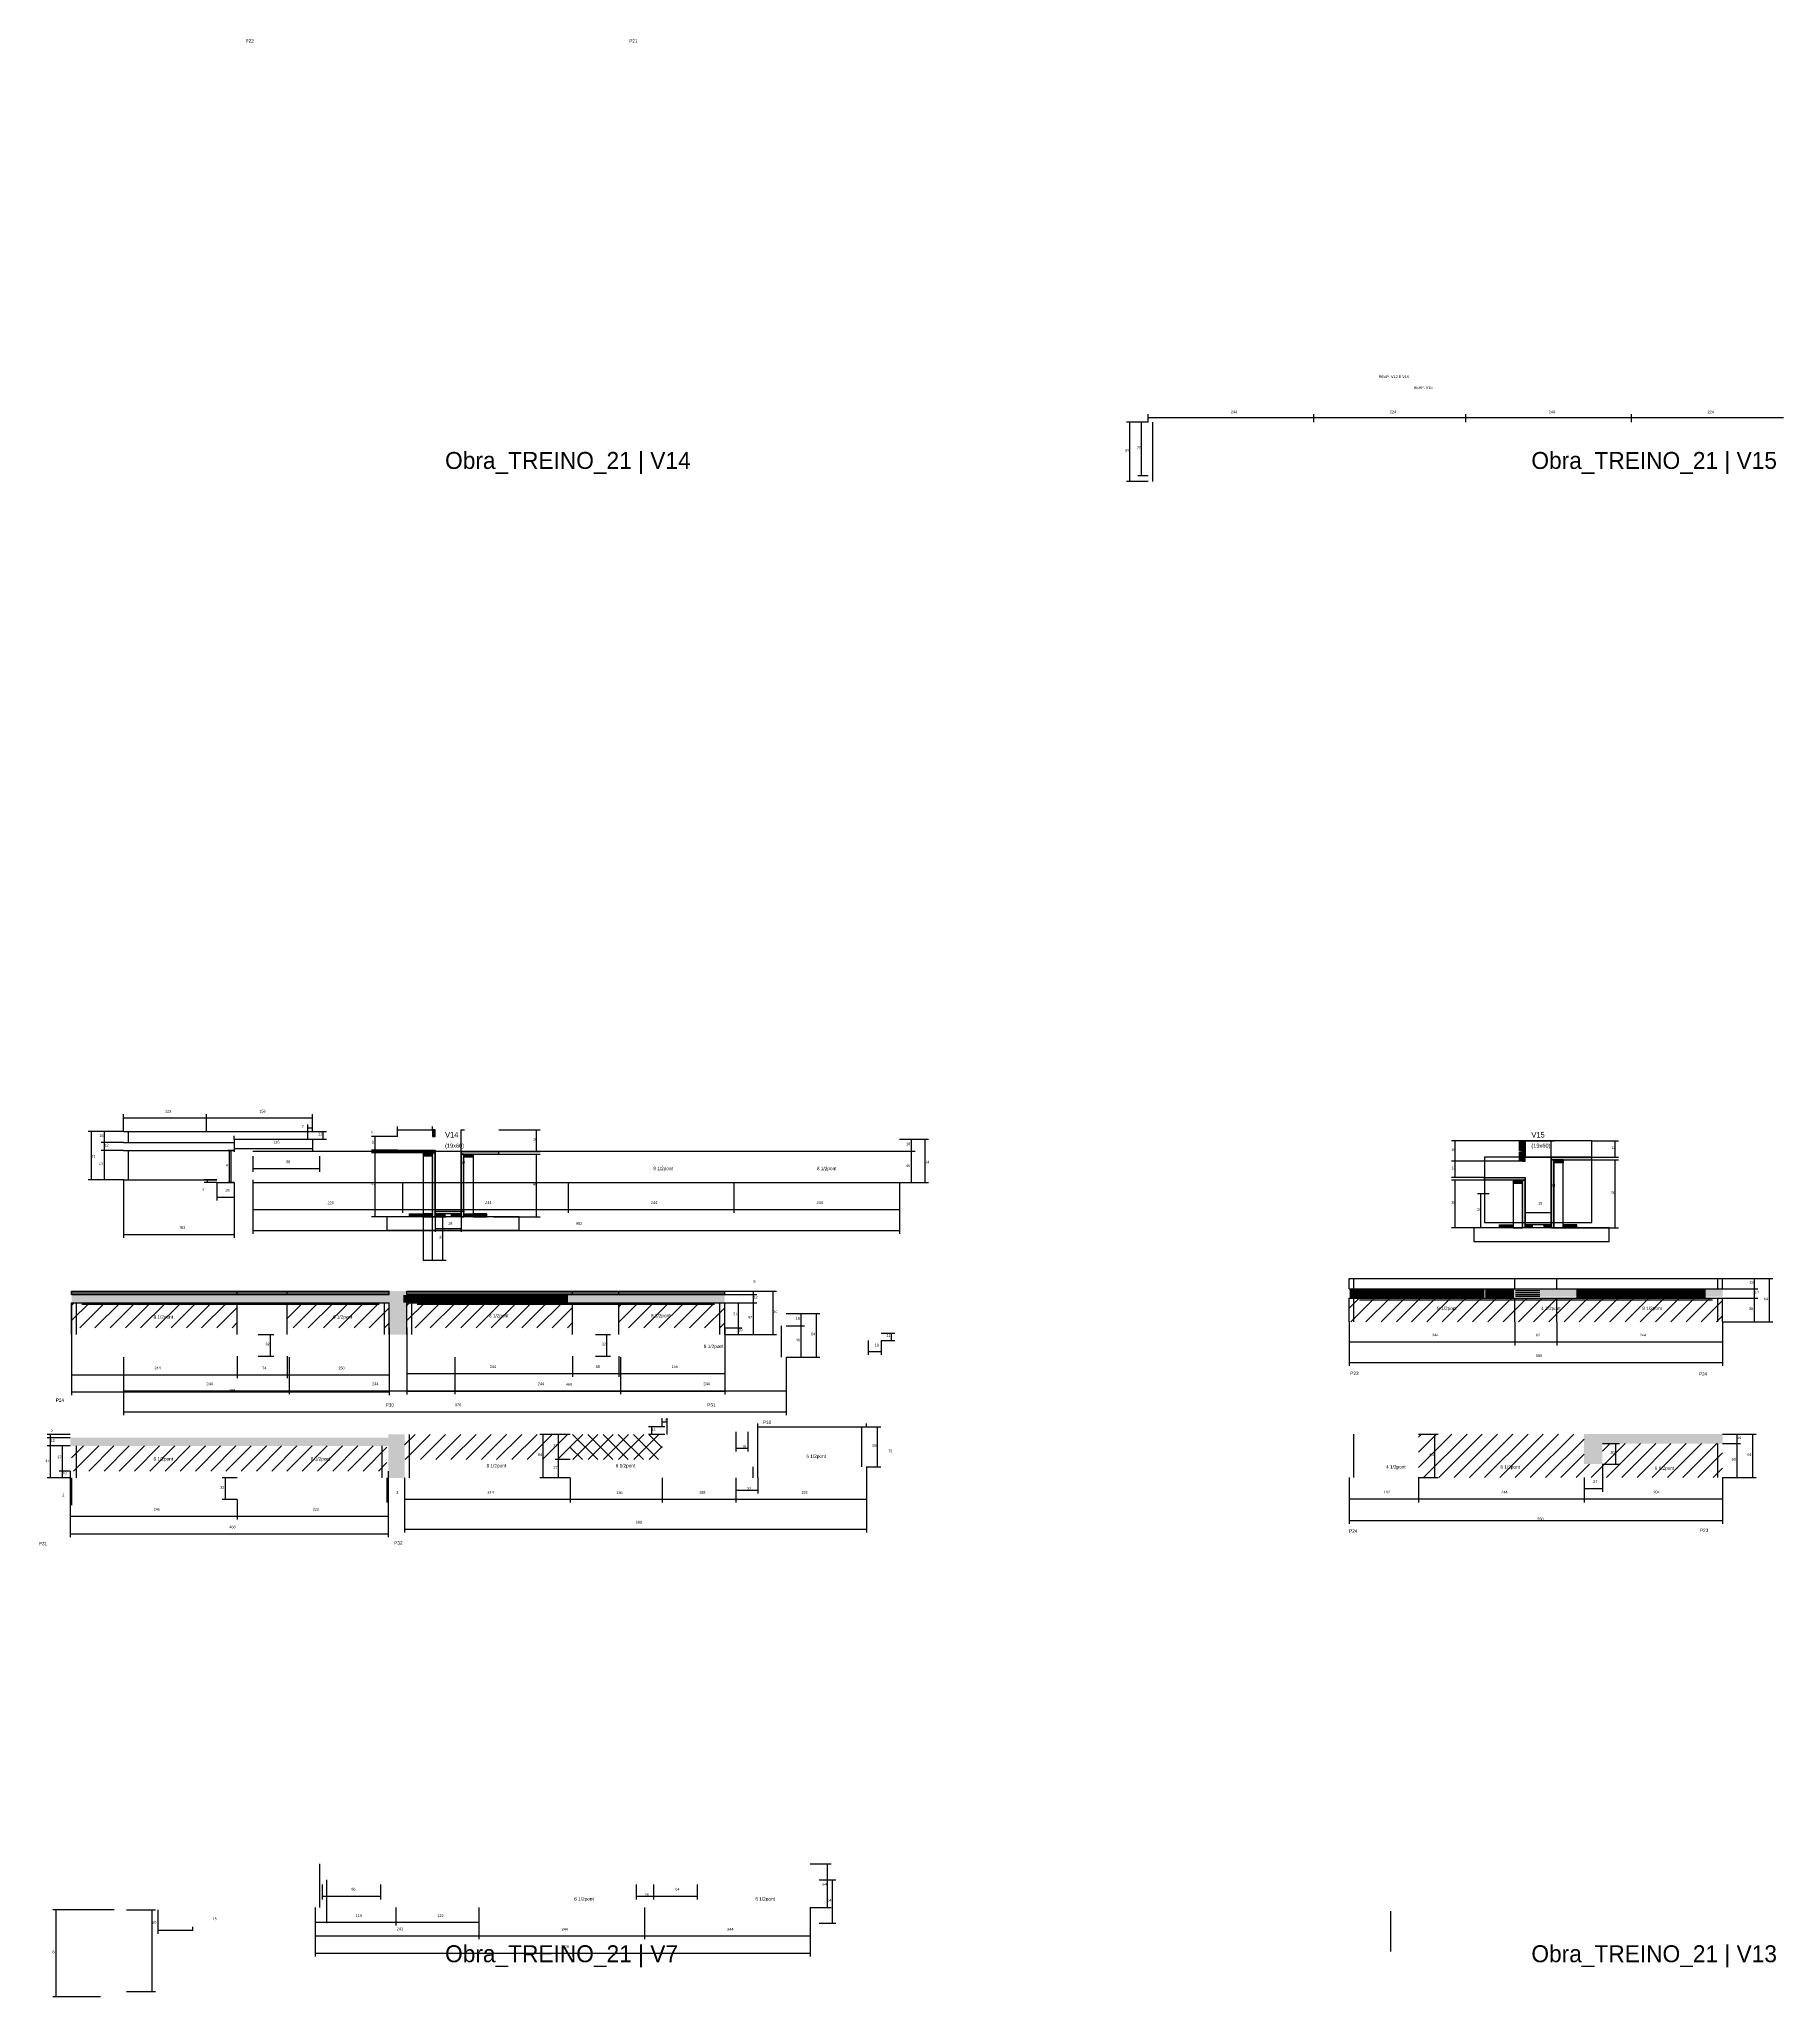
# Model space of a CAD drawing. Header units: metres. Extents: x -2848 to 22762, y -49062 to 1016.
# Drawn here: x 4202 to 6766, y -29861 to -26977 of the extents above; entities that cross this region are included whole.
import ezdxf

# ---------------------------------------------------------------- set-up
doc = ezdxf.new("R2010")
doc.units = ezdxf.units.M
for name, color, linetype in [('CONCRETO', 251, 'Continuous'), ('COTA', 4, 'Continuous'), ('Cota Seção (2x)', 4, 'Continuous'), ('Hachura', 253, 'Continuous'), ('LABEL_ID', 3, 'Continuous'), ('Madeira', 126, 'Continuous'), ('NOMENCLATURA', 7, 'Continuous'), ('Painéis', 200, 'Continuous'), ('PONTALETE', 2, 'Continuous'), ('SARR_2.2x7', 40, 'Continuous'), ('SARR_EDITAR', 141, 'Continuous'), ('Texto Seção', 7, 'Continuous')]:
    doc.layers.add(name, color=color, linetype=linetype)

msp = doc.modelspace()

# ---------------------------------------------------------------- hatches: boundary and pattern name
at = {"layer": 'COTA'}
h = msp.add_hatch(dxfattribs=at)
h.set_pattern_fill('AR-CONC', scale=0.03)
h.paths.add_polyline_path([(4717.9, -28885.3), (4743.9, -28885.3), (4743.9, -28838.3), (5211.9, -28838.3), (5211.9, -28826.3), (4743.9, -28826.3), (4743.9, -28821.3), (4717.9, -28821.3), (4717.9, -28826.3), (4249.9, -28826.3), (4249.9, -28838.3), (4717.9, -28838.3)])
h = msp.add_hatch(dxfattribs=at)
h.set_pattern_fill('AR-CONC', scale=0.03)
h.paths.add_polyline_path([(6131.7, -28817.7), (6131.7, -28829.7), (6681.7, -28829.7), (6681.7, -28817.7)])
h = msp.add_hatch(dxfattribs=at)
h.set_pattern_fill('AR-CONC', scale=0.03)
h.paths.add_polyline_path([(4716.4, -29096.4), (4740.4, -29096.4), (4740.4, -29032.4), (4716.4, -29032.4), (4716.4, -29037.4), (4247.9, -29037.4), (4247.9, -29049.4), (4716.4, -29049.4)])
h = msp.add_hatch(dxfattribs=at)
h.set_pattern_fill('AR-CONC', scale=0.03)
h.paths.add_polyline_path([(6504.7, -29046), (6681.7, -29046), (6681.7, -29032), (6477.7, -29032), (6477.7, -29076), (6504.7, -29076)])
at = {"layer": 'Hachura'}
h = msp.add_hatch(color=8, dxfattribs=at)
h.dxf.hatch_style = 1
h.paths.add_polyline_path([(4785.6, -28583.7), (4781.6, -28583.7), (4781.6, -28583.7), (4781.6, -28593.7), (4781.6, -28593.7), (4785.6, -28593.7), (4785.6, -28593.7), (4785.6, -28583.7)])
h = msp.add_hatch(dxfattribs=at)
h.set_pattern_fill('ANSI31', scale=0.5)
h.paths.add_polyline_path([(6387, -28614), (6382.6, -28614), (6382.6, -28614), (6382.6, -28600), (6382.6, -28600), (6387, -28600), (6387, -28600), (6387, -28614)])
h = msp.add_hatch(color=8, dxfattribs=at)
h.dxf.hatch_style = 1
h.paths.add_polyline_path([(6391, -28600), (6387, -28600), (6387, -28600), (6387, -28630), (6387, -28630), (6391, -28630), (6391, -28630), (6391, -28600)])
h = msp.add_hatch(color=8, dxfattribs=at)
h.dxf.hatch_style = 1
h.paths.add_polyline_path([(4730, -28617.7), (4730, -28613.7), (4730, -28613.7), (4785.6, -28613.7), (4785.6, -28613.7), (4785.6, -28617.7), (4785.6, -28617.7), (4730, -28617.7)])
h = msp.add_hatch(dxfattribs=at)
h.set_pattern_fill('ANSI31', scale=0.5)
h.paths.add_polyline_path([(4781.6, -28622.1), (4781.6, -28617.7), (4781.6, -28617.7), (4767.6, -28617.7), (4767.6, -28617.7), (4767.6, -28622.1), (4767.6, -28622.1), (4781.6, -28622.1)])
h = msp.add_hatch(color=8, dxfattribs=at)
h.dxf.hatch_style = 1
h.paths.add_polyline_path([(4781.6, -28617.7), (4785.6, -28617.7), (4785.6, -28617.7), (4785.6, -28711.7), (4785.6, -28711.7), (4781.6, -28711.7), (4781.6, -28711.7), (4781.6, -28617.7)])
h = msp.add_hatch(color=8, dxfattribs=at)
h.dxf.hatch_style = 1
h.paths.add_polyline_path([(4879.2, -28619.7), (4879.2, -28615.7), (4879.2, -28615.7), (4823.6, -28615.7), (4823.6, -28615.7), (4823.6, -28619.7), (4823.6, -28619.7), (4879.2, -28619.7)])
h = msp.add_hatch(color=8, dxfattribs=at)
h.dxf.hatch_style = 1
h.paths.add_polyline_path([(4827.6, -28619.7), (4823.6, -28619.7), (4823.6, -28619.7), (4823.6, -28711.7), (4823.6, -28711.7), (4827.6, -28711.7), (4827.6, -28711.7), (4827.6, -28619.7)])
h = msp.add_hatch(dxfattribs=at)
h.set_pattern_fill('ANSI31', scale=0.5)
h.paths.add_polyline_path([(4827.6, -28624.1), (4827.6, -28619.7), (4827.6, -28619.7), (4841.6, -28619.7), (4841.6, -28619.7), (4841.6, -28624.1), (4841.6, -28624.1), (4827.6, -28624.1)])
h = msp.add_hatch(dxfattribs=at)
h.set_pattern_fill('ANSI31', scale=0.5)
h.paths.add_polyline_path([(6387, -28630), (6382.6, -28630), (6382.6, -28630), (6382.6, -28616), (6382.6, -28616), (6387, -28616), (6387, -28616), (6387, -28630)])
h = msp.add_hatch(color=8, dxfattribs=at)
h.dxf.hatch_style = 1
h.paths.add_polyline_path([(6489, -28628), (6489, -28624), (6489, -28624), (6429, -28624), (6429, -28624), (6429, -28628), (6429, -28628), (6489, -28628)])
h = msp.add_hatch(color=8, dxfattribs=at)
h.dxf.hatch_style = 1
h.paths.add_polyline_path([(6433, -28628), (6429, -28628), (6429, -28628), (6429, -28728), (6429, -28728), (6433, -28728), (6433, -28728), (6433, -28628)])
h = msp.add_hatch(dxfattribs=at)
h.set_pattern_fill('ANSI31', scale=0.5)
h.paths.add_polyline_path([(6447, -28628), (6447, -28632.4), (6447, -28632.4), (6433, -28632.4), (6433, -28632.4), (6433, -28628), (6433, -28628), (6447, -28628)])
h = msp.add_hatch(color=8, dxfattribs=at)
h.dxf.hatch_style = 1
h.paths.add_polyline_path([(6331, -28658), (6331, -28654), (6331, -28654), (6391, -28654), (6391, -28654), (6391, -28658), (6391, -28658), (6331, -28658)])
h = msp.add_hatch(dxfattribs=at)
h.set_pattern_fill('ANSI31', scale=0.5)
h.paths.add_polyline_path([(6373, -28658), (6373, -28662.4), (6373, -28662.4), (6387, -28662.4), (6387, -28662.4), (6387, -28658), (6387, -28658), (6373, -28658)])
h = msp.add_hatch(color=8, dxfattribs=at)
h.dxf.hatch_style = 1
h.paths.add_polyline_path([(6387, -28658), (6391, -28658), (6391, -28658), (6391, -28728), (6391, -28728), (6387, -28728), (6387, -28728), (6387, -28658)])
h = msp.add_hatch(dxfattribs=at)
h.set_pattern_fill('ANSI31', scale=0.5)
h.paths.add_polyline_path([(4747.6, -28711.7), (4747.6, -28707.3), (4747.6, -28707.3), (4767.6, -28707.3), (4767.6, -28707.3), (4767.6, -28711.7), (4767.6, -28711.7), (4747.6, -28711.7)])
h = msp.add_hatch(dxfattribs=at)
h.set_pattern_fill('ANSI31', scale=0.5)
h.paths.add_polyline_path([(4781.6, -28711.7), (4781.6, -28707.3), (4781.6, -28707.3), (4767.6, -28707.3), (4767.6, -28707.3), (4767.6, -28711.7), (4767.6, -28711.7), (4781.6, -28711.7)])
h = msp.add_hatch(color=8, dxfattribs=at)
h.dxf.hatch_style = 1
h.paths.add_polyline_path([(4785.6, -28707.3), (4785.6, -28703.7), (4785.6, -28703.7), (4823.6, -28703.7), (4823.6, -28703.7), (4823.6, -28707.3), (4823.6, -28707.3), (4785.6, -28707.3)])
h = msp.add_hatch(dxfattribs=at)
h.set_pattern_fill('ANSI31', scale=0.5)
h.paths.add_polyline_path([(4785.6, -28711.7), (4785.6, -28707.3), (4785.6, -28707.3), (4799.6, -28707.3), (4799.6, -28707.3), (4799.6, -28711.7), (4799.6, -28711.7), (4785.6, -28711.7)])
h = msp.add_hatch(dxfattribs=at)
h.set_pattern_fill('ANSI31', scale=0.5)
h.paths.add_polyline_path([(4809.6, -28711.7), (4809.6, -28707.3), (4809.6, -28707.3), (4823.6, -28707.3), (4823.6, -28707.3), (4823.6, -28711.7), (4823.6, -28711.7), (4809.6, -28711.7)])
h = msp.add_hatch(dxfattribs=at)
h.set_pattern_fill('ANSI31', scale=0.5)
h.paths.add_polyline_path([(4827.6, -28711.7), (4827.6, -28707.3), (4827.6, -28707.3), (4841.6, -28707.3), (4841.6, -28707.3), (4841.6, -28711.7), (4841.6, -28711.7), (4827.6, -28711.7)])
h = msp.add_hatch(dxfattribs=at)
h.set_pattern_fill('ANSI31', scale=0.5)
h.paths.add_polyline_path([(4861.6, -28711.7), (4861.6, -28707.3), (4861.6, -28707.3), (4841.6, -28707.3), (4841.6, -28707.3), (4841.6, -28711.7), (4841.6, -28711.7), (4861.6, -28711.7)])
h = msp.add_hatch(dxfattribs=at)
h.set_pattern_fill('ANSI31', scale=0.5)
h.paths.add_polyline_path([(6353, -28728), (6353, -28723.6), (6353, -28723.6), (6373, -28723.6), (6373, -28723.6), (6373, -28728), (6373, -28728), (6353, -28728)])
h = msp.add_hatch(color=8, dxfattribs=at)
h.dxf.hatch_style = 1
h.paths.add_polyline_path([(6391, -28723.6), (6391, -28720), (6391, -28720), (6429, -28720), (6429, -28720), (6429, -28723.6), (6429, -28723.6), (6391, -28723.6)])
h = msp.add_hatch(dxfattribs=at)
h.set_pattern_fill('ANSI31', scale=0.5)
h.paths.add_polyline_path([(6391, -28728), (6391, -28723.6), (6391, -28723.6), (6401, -28723.6), (6401, -28723.6), (6401, -28728), (6401, -28728), (6391, -28728)])
h = msp.add_hatch(dxfattribs=at)
h.set_pattern_fill('ANSI31', scale=0.5)
h.paths.add_polyline_path([(6419, -28728), (6419, -28723.6), (6419, -28723.6), (6429, -28723.6), (6429, -28723.6), (6429, -28728), (6429, -28728), (6419, -28728)])
h = msp.add_hatch(dxfattribs=at)
h.set_pattern_fill('ANSI31', scale=0.5)
h.paths.add_polyline_path([(6467, -28728), (6467, -28723.6), (6467, -28723.6), (6447, -28723.6), (6447, -28723.6), (6447, -28728), (6447, -28728), (6467, -28728)])
h = msp.add_hatch(dxfattribs=at)
h.set_pattern_fill('ANSI31', scale=5)
h.paths.add_polyline_path([(4493.9, -28875.3), (4493.9, -28838.3), (4249.9, -28838.3), (4249.9, -28875.3)])
h = msp.add_hatch(dxfattribs=at)
h.set_pattern_fill('ANSI31', scale=5)
h.paths.add_polyline_path([(4717.9, -28838.3), (4567.4, -28838.3), (4567.4, -28875.3), (4717.9, -28875.3)])
h = msp.add_hatch(dxfattribs=at)
h.set_pattern_fill('ANSI31', scale=5)
h.paths.add_polyline_path([(4743.9, -28838.3), (4743.9, -28875.3), (4987.9, -28875.3), (4987.9, -28838.3)])
h = msp.add_hatch(dxfattribs=at)
h.set_pattern_fill('ANSI31', scale=5)
h.paths.add_polyline_path([(5055.9, -28838.3), (5055.9, -28875.3), (5211.9, -28875.3), (5211.9, -28838.3)])
h = msp.add_hatch(dxfattribs=at)
h.set_pattern_fill('ANSI31', scale=5)
h.paths.add_polyline_path([(6131.7, -28831.7), (6131.7, -28866.7), (6375.7, -28866.7), (6375.7, -28831.7)])
h = msp.add_hatch(dxfattribs=at)
h.set_pattern_fill('ANSI31', scale=5)
h.paths.add_polyline_path([(6437.7, -28866.7), (6437.7, -28831.7), (6375.7, -28831.7), (6375.7, -28866.7)])
h = msp.add_hatch(dxfattribs=at)
h.set_pattern_fill('ANSI31', scale=5)
h.paths.add_polyline_path([(6681.7, -28866.7), (6681.7, -28831.7), (6437.7, -28831.7), (6437.7, -28866.7)])
h = msp.add_hatch(dxfattribs=at)
h.set_pattern_fill('ANSI31', scale=5)
h.paths.add_polyline_path([(4984.4, -29069.4), (4984.4, -29032.4), (4740.4, -29032.4), (4740.4, -29069.4)])
h = msp.add_hatch(dxfattribs=at)
h.set_pattern_fill('ANSI37', scale=5)
h.paths.add_polyline_path([(5119.9, -29069.4), (5119.9, -29032.4), (4984.4, -29032.4), (4984.4, -29069.4)])
h = msp.add_hatch(dxfattribs=at)
h.set_pattern_fill('ANSI31', scale=5)
h.paths.add_polyline_path([(6477.7, -29096), (6477.7, -29032), (6233.7, -29032), (6233.7, -29096)])
h = msp.add_hatch(dxfattribs=at)
h.set_pattern_fill('ANSI31', scale=5)
h.paths.add_polyline_path([(4493.9, -29049.4), (4249.9, -29049.4), (4249.9, -29086.4), (4493.9, -29086.4)])
h = msp.add_hatch(dxfattribs=at)
h.set_pattern_fill('ANSI31', scale=5)
h.paths.add_polyline_path([(4493.9, -29049.4), (4493.9, -29086.4), (4714.4, -29086.4), (4714.4, -29049.4)])
h = msp.add_hatch(dxfattribs=at)
h.set_pattern_fill('ANSI31', scale=5)
h.paths.add_polyline_path([(6504.7, -29046), (6504.7, -29076), (6477.7, -29076), (6477.7, -29096), (6681.7, -29096), (6681.7, -29046)])

# ---------------------------------------------------------------- linework, layer by layer
at = {"layer": 'CONCRETO'}
for points in [[(6489, -28624), (6489, -28600), (6391, -28600)], [(6391, -28630), (6331, -28630), (6331, -28654), (6391, -28654), (6391, -28720), (6429, -28720), (6429, -28634), (6429, -28624), (6489, -28624)]]:
    msp.add_lwpolyline(points, dxfattribs=at)
for points in [[(6391, -28624), (6489, -28624), (6489, -28600), (6391, -28600)], [(6331, -28720), (6489, -28720), (6489, -28624), (6331, -28624)]]:
    msp.add_lwpolyline(points, close=True, dxfattribs=at)
at = {"layer": 'COTA'}
for p, q in [((5835.6, -27541.3), (5803.5, -27541.3)), ((5808.5, -27628.3), (5808.5, -27541.3)), ((5835.6, -27541.3), (5820.6, -27541.3)), ((5825.6, -27620.3), (5825.6, -27541.3)), ((5835.6, -27541.3), (5835.6, -27529.4)), ((5835.6, -27534.4), (6079.6, -27534.4)), ((6079.6, -27541.3), (6079.6, -27529.4)), ((6079.6, -27541.3), (6079.6, -27529.4)), ((6079.6, -27534.4), (6303.6, -27534.4)), ((6303.6, -27541.3), (6303.6, -27529.4)), ((6303.6, -27541.3), (6303.6, -27529.4)), ((6303.6, -27534.4), (6547.6, -27534.4)), ((6547.6, -27541.3), (6547.6, -27529.4)), ((6547.6, -27541.3), (6547.6, -27529.4)), ((6547.6, -27534.4), (6771.6, -27534.4)), ((5835.6, -27628.3), (5803.5, -27628.3)), ((5835.6, -27620.3), (5820.6, -27620.3)), ((4326.6, -28586.3), (4326.6, -28560.8)), ((4326.6, -28565.8), (4448.6, -28565.8)), ((4448.6, -28586.3), (4448.6, -28560.8)), ((4448.6, -28586.3), (4448.6, -28560.8)), ((4448.6, -28565.8), (4604.6, -28565.8)), ((4597.7, -28586.3), (4597.7, -28575.9)), ((4597.7, -28580.9), (4604.7, -28580.9)), ((4604.6, -28586.3), (4604.6, -28560.8)), ((4604.7, -28586.3), (4604.7, -28575.9)), ((4730, -28593.7), (4730, -28578.7)), ((4781.6, -28583.7), (4781.6, -28578.7)), ((4326.6, -28586.3), (4274.2, -28586.3)), ((4279.2, -28657.3), (4279.2, -28586.3)), ((4326.6, -28586.3), (4293.3, -28586.3)), ((4326.6, -28602.3), (4293.3, -28602.3)), ((4326.6, -28602.3), (4293.3, -28602.3)), ((4298.3, -28602.3), (4298.3, -28586.3)), ((4298.3, -28614.3), (4298.3, -28602.3)), ((4489.6, -28597.3), (4489.6, -28616.3)), ((4604.6, -28586.3), (4625.4, -28586.3)), ((4604.6, -28597.3), (4625.4, -28597.3)), ((4604.6, -28597.3), (4604.6, -28616.3)), ((4620.4, -28597.3), (4620.4, -28586.3)), ((4730, -28593.7), (4691.8, -28593.7)), ((4696.8, -28613.7), (4696.8, -28593.7)), ((4730, -28583.7), (4781.6, -28583.7)), ((4879.2, -28583.7), (4939.9, -28583.7)), ((4934.9, -28615.7), (4934.9, -28583.7)), ((5469.2, -28597.3), (5492.2, -28597.3)), ((5469.2, -28597.3), (5511.9, -28597.3)), ((5487.2, -28615.3), (5487.2, -28597.3)), ((5506.9, -28661.3), (5506.9, -28597.3)), ((6387, -28600), (6282.6, -28600)), ((6287.6, -28630), (6287.6, -28600)), ((6489, -28600), (6528.4, -28600)), ((6523.4, -28624), (6523.4, -28600)), ((4326.6, -28614.3), (4293.3, -28614.3)), ((4326.6, -28614.3), (4293.3, -28614.3)), ((4298.3, -28657.3), (4298.3, -28614.3)), ((4489.6, -28614.3), (4480.1, -28614.3)), ((4485.1, -28661.3), (4485.1, -28614.3)), ((4489.6, -28611.3), (4604.6, -28611.3)), ((4516.7, -28622.3), (4516.7, -28645.4)), ((4615.2, -28622.3), (4615.2, -28645.4)), ((4730, -28613.7), (4691.8, -28613.7)), ((4730, -28617.7), (4691.8, -28617.7)), ((4696.8, -28711.7), (4696.8, -28617.7)), ((4879.2, -28615.7), (4939.9, -28615.7)), ((4879.2, -28619.7), (4939.9, -28619.7)), ((4934.9, -28711.7), (4934.9, -28619.7)), ((5469.2, -28615.3), (5492.2, -28615.3)), ((5469.2, -28615.3), (5492.2, -28615.3)), ((5487.2, -28661.3), (5487.2, -28615.3)), ((6331, -28630), (6282.6, -28630)), ((6387, -28630), (6282.6, -28630)), ((6287.6, -28654), (6287.6, -28630)), ((6447, -28628), (6528.4, -28628)), ((6489, -28624), (6528.4, -28624)), ((6523.4, -28728), (6523.4, -28628)), ((4326.6, -28657.3), (4274.2, -28657.3)), ((4326.6, -28657.3), (4293.3, -28657.3)), ((4326.6, -28657.3), (4326.6, -28742.7)), ((4463.6, -28657.3), (4445.1, -28657.3)), ((4463.6, -28661.3), (4445.1, -28661.3)), ((4450.1, -28661.3), (4450.1, -28657.3)), ((4463.6, -28661.3), (4463.6, -28687.8)), ((4489.6, -28661.3), (4480.1, -28661.3)), ((4489.6, -28661.3), (4489.6, -28742.7)), ((4489.6, -28661.3), (4489.6, -28687.8)), ((4516.7, -28640.4), (4615.2, -28640.4)), ((4516.7, -28657.3), (4516.7, -28736.8)), ((4516.7, -28657.3), (4516.7, -28705.8)), ((4737.2, -28661.3), (4737.2, -28705.8)), ((4737.2, -28661.3), (4737.2, -28705.8)), ((4981.2, -28661.3), (4981.2, -28705.8)), ((4981.2, -28661.3), (4981.2, -28705.8)), ((5225.2, -28661.3), (5225.2, -28705.8)), ((5225.2, -28661.3), (5225.2, -28705.8)), ((5469.2, -28661.3), (5492.2, -28661.3)), ((5469.2, -28661.3), (5511.9, -28661.3)), ((5469.2, -28661.3), (5469.2, -28705.8)), ((5469.2, -28661.3), (5469.2, -28736.8)), ((6331, -28654), (6282.6, -28654)), ((6331, -28658), (6282.6, -28658)), ((6287.6, -28728), (6287.6, -28658)), ((4463.6, -28682.8), (4489.6, -28682.8)), ((6338, -28678.1), (6320.5, -28678.1)), ((6325.5, -28728), (6325.5, -28678.1)), ((4516.7, -28700.8), (4737.2, -28700.8)), ((4747.6, -28711.7), (4691.8, -28711.7)), ((4737.2, -28700.8), (4981.2, -28700.8)), ((4781.6, -28711.7), (4801.5, -28711.7)), ((4785.6, -28711.7), (4785.6, -28733.9)), ((4796.5, -28775.7), (4796.5, -28711.7)), ((4823.6, -28711.7), (4823.6, -28733.9)), ((4871.2, -28711.7), (4939.9, -28711.7)), ((4981.2, -28700.8), (5225.2, -28700.8)), ((5225.2, -28700.8), (5469.2, -28700.8)), ((4326.6, -28737.7), (4489.6, -28737.7)), ((4516.7, -28731.8), (5469.2, -28731.8)), ((4785.6, -28728.9), (4823.6, -28728.9)), ((6353, -28728), (6282.6, -28728)), ((6344.9, -28728), (6320.5, -28728)), ((6467, -28728), (6528.4, -28728)), ((4781.6, -28775.7), (4801.5, -28775.7)), ((6681.7, -28802.7), (6755.6, -28802.7)), ((6681.7, -28802.7), (6733.7, -28802.7)), ((6728.7, -28817.7), (6728.7, -28802.7)), ((6750.6, -28866.7), (6750.6, -28802.7)), ((5211.9, -28821.3), (5259.2, -28821.3)), ((5211.9, -28821.3), (5288.2, -28821.3)), ((5211.9, -28826.3), (5259.2, -28826.3)), ((5211.9, -28826.3), (5259.2, -28826.3)), ((5211.9, -28838.3), (5259.2, -28838.3)), ((5211.9, -28838.3), (5259.2, -28838.3)), ((5211.9, -28838.3), (5237, -28838.3)), ((5232, -28875.3), (5232, -28838.3)), ((5254.2, -28826.3), (5254.2, -28821.3)), ((5254.2, -28838.3), (5254.2, -28826.3)), ((5254.2, -28885.3), (5254.2, -28838.3)), ((5283.2, -28885.3), (5283.2, -28821.3)), ((6681.7, -28817.7), (6733.7, -28817.7)), ((6681.7, -28817.7), (6733.7, -28817.7)), ((6681.7, -28831.7), (6733.7, -28831.7)), ((6681.7, -28831.7), (6733.7, -28831.7)), ((6728.7, -28831.7), (6728.7, -28817.7)), ((6728.7, -28866.7), (6728.7, -28831.7)), ((5302.6, -28854.4), (5329.6, -28854.4)), ((5302.6, -28854.4), (5352.1, -28854.4)), ((5324.6, -28872.4), (5324.6, -28854.4)), ((5347.1, -28918.4), (5347.1, -28854.4)), ((6131.7, -28866.7), (6131.7, -28901.2)), ((6131.7, -28866.7), (6131.7, -28931.5)), ((6375.7, -28866.7), (6375.7, -28901.2)), ((6375.7, -28866.7), (6375.7, -28901.2)), ((6437.7, -28866.7), (6437.7, -28901.2)), ((6437.7, -28866.7), (6437.7, -28901.2)), ((6681.7, -28866.7), (6681.7, -28901.2)), ((6681.7, -28866.7), (6755.6, -28866.7)), ((6681.7, -28866.7), (6733.7, -28866.7)), ((6681.7, -28866.7), (6681.7, -28931.5)), ((4249.9, -28875.3), (4249.9, -28949.7)), ((4249.9, -28875.3), (4249.9, -28974.5)), ((4524.5, -28885.3), (4548, -28885.3)), ((4543, -28917.3), (4543, -28885.3)), ((4717.9, -28875.3), (4717.9, -28974.5)), ((4717.9, -28885.3), (4717.9, -28949.7)), ((4743.9, -28875.3), (4743.9, -28973.6)), ((4743.9, -28885.3), (4743.9, -28947.5)), ((5021.4, -28885.3), (5043.5, -28885.3)), ((5038.5, -28917.3), (5038.5, -28885.3)), ((5211.9, -28875.3), (5211.9, -28973.6)), ((5211.9, -28875.3), (5237, -28875.3)), ((5211.9, -28875.3), (5237, -28875.3)), ((5211.9, -28885.3), (5211.9, -28947.5)), ((5211.9, -28885.3), (5259.2, -28885.3)), ((5211.9, -28885.3), (5288.2, -28885.3)), ((5211.9, -28885.3), (5237, -28885.3)), ((5232, -28885.3), (5232, -28875.3)), ((5302.6, -28872.4), (5329.6, -28872.4)), ((5302.6, -28872.4), (5329.6, -28872.4)), ((5324.6, -28918.4), (5324.6, -28872.4)), ((5423.2, -28894.2), (5423.2, -28915.3)), ((5442.2, -28883.2), (5462.6, -28883.2)), ((5442.2, -28894.2), (5442.2, -28915.3)), ((5442.2, -28894.2), (5462.6, -28894.2)), ((5457.6, -28894.2), (5457.6, -28883.2)), ((6131.7, -28896.2), (6375.7, -28896.2)), ((6375.7, -28896.2), (6437.7, -28896.2)), ((6437.7, -28896.2), (6681.7, -28896.2)), ((4326.6, -28918.4), (4326.6, -29004)), ((4493.9, -28916.9), (4493.9, -28949.7)), ((4493.9, -28917.3), (4493.9, -28949.7)), ((4524.5, -28917.3), (4548, -28917.3)), ((4567.4, -28917.3), (4567.4, -28949.7)), ((4567.4, -28917.3), (4567.4, -28949.7)), ((4570.6, -28918.4), (4570.6, -28973)), ((4814.6, -28918.4), (4814.6, -28973)), ((4814.6, -28918.4), (4814.6, -28973)), ((4987.9, -28917.3), (4987.9, -28947.5)), ((4987.9, -28917.3), (4987.9, -28947.5)), ((5021.4, -28917.3), (5043.5, -28917.3)), ((5055.9, -28917.3), (5055.9, -28947.5)), ((5055.9, -28917.3), (5055.9, -28947.5)), ((5058.6, -28918.4), (5058.6, -28973)), ((5058.6, -28918.4), (5058.6, -28973)), ((5302.6, -28918.4), (5329.6, -28918.4)), ((5302.6, -28918.4), (5352.1, -28918.4)), ((5302.6, -28918.4), (5302.6, -28973)), ((5302.6, -28918.4), (5302.6, -29004)), ((5423.2, -28910.3), (5442.2, -28910.3)), ((6131.7, -28926.5), (6681.7, -28926.5)), ((4249.9, -28944.7), (4493.9, -28944.7)), ((4326.6, -28952.6), (4326.6, -28973)), ((4493.9, -28944.7), (4567.4, -28944.7)), ((4567.4, -28944.7), (4717.9, -28944.7)), ((4570.6, -28940.4), (4570.6, -28973)), ((4743.9, -28942.5), (4987.9, -28942.5)), ((4987.9, -28942.5), (5055.9, -28942.5)), ((5055.9, -28942.5), (5211.9, -28942.5)), ((4249.9, -28969.5), (4717.9, -28969.5)), ((4326.6, -28968), (4570.6, -28968)), ((4570.6, -28968), (4814.6, -28968)), ((4743.9, -28968.6), (5211.9, -28968.6)), ((4814.6, -28968), (5058.6, -28968)), ((5058.6, -28968), (5302.6, -28968)), ((4326.6, -28999), (5302.6, -28999)), ((5119.9, -29021.4), (5119.9, -29008.7)), ((5119.9, -29013.7), (5126.9, -29013.7)), ((5126.9, -29021.4), (5126.9, -29008.7)), ((4247.9, -29032.4), (4214, -29032.4)), ((4247.9, -29037.4), (4214, -29037.4)), ((4247.9, -29037.4), (4214, -29037.4)), ((4219, -29037.4), (4219, -29032.4)), ((4219, -29049.4), (4219, -29037.4)), ((4984.4, -29032.4), (4939.5, -29032.4)), ((4944.5, -29096.4), (4944.5, -29032.4)), ((4984.4, -29032.4), (4962, -29032.4)), ((4967, -29069.4), (4967, -29032.4)), ((5123.9, -29021.4), (5099.5, -29021.4)), ((5123.9, -29032.4), (5099.5, -29032.4)), ((5104.5, -29032.4), (5104.5, -29021.4)), ((5228.4, -29028.4), (5228.4, -29057.5)), ((5245.9, -29028.4), (5245.9, -29057.5)), ((5260.9, -29096.4), (5260.9, -29016.4)), ((5260.9, -29021.4), (5420.9, -29021.4)), ((5420.9, -29021.4), (5420.9, -29016.4)), ((5420.9, -29021.4), (5442, -29021.4)), ((5437, -29080.4), (5437, -29021.4)), ((6233.7, -29032), (6262.6, -29032)), ((6257.6, -29096), (6257.6, -29032)), ((6681.7, -29032), (6708, -29032)), ((6681.7, -29032), (6731.2, -29032)), ((6703, -29046), (6703, -29032)), ((6726.2, -29096), (6726.2, -29032)), ((4247.9, -29049.4), (4214, -29049.4)), ((4247.9, -29049.4), (4214, -29049.4)), ((4219, -29096.4), (4219, -29049.4)), ((4247.9, -29049.4), (4231.5, -29049.4)), ((4236.5, -29086.4), (4236.5, -29049.4)), ((4984.4, -29069.4), (4962, -29069.4)), ((4984.4, -29069.4), (4962, -29069.4)), ((4967, -29096.4), (4967, -29069.4)), ((5228.4, -29052.5), (5245.9, -29052.5)), ((6504.7, -29046), (6529.6, -29046)), ((6524.6, -29076), (6524.6, -29046)), ((6681.7, -29046), (6708, -29046)), ((6681.7, -29046), (6708, -29046)), ((6703, -29096), (6703, -29046)), ((4247.9, -29096.4), (4214, -29096.4)), ((4247.9, -29086.4), (4231.5, -29086.4)), ((4247.9, -29086.4), (4231.5, -29086.4)), ((4247.9, -29096.4), (4231.5, -29096.4)), ((4236.5, -29096.4), (4236.5, -29086.4)), ((4247.9, -29086.4), (4247.9, -29157.7)), ((4247.9, -29086.4), (4247.9, -29183.9)), ((4247.9, -29096.4), (4247.9, -29136.4)), ((4249.9, -29096.4), (4249.9, -29136.4)), ((4493.9, -29096.4), (4471.7, -29096.4)), ((4476.7, -29128.4), (4476.7, -29096.4)), ((4714.4, -29096.4), (4714.4, -29132.5)), ((4716.4, -29086.4), (4716.4, -29157.7)), ((4716.4, -29086.4), (4716.4, -29183.9)), ((4716.4, -29096.4), (4716.4, -29132.5)), ((4740.4, -29096.4), (4740.4, -29176.9)), ((4984.4, -29096.4), (4939.5, -29096.4)), ((4984.4, -29096.4), (4962, -29096.4)), ((4984.4, -29096.4), (4984.4, -29132.8)), ((4984.4, -29096.4), (4984.4, -29132.8)), ((5119.9, -29096.4), (5119.9, -29132.9)), ((5119.9, -29096.4), (5119.9, -29132.8)), ((5228.4, -29096.4), (5228.4, -29132.9)), ((5228.4, -29096.4), (5228.4, -29132.9)), ((5228.4, -29096.4), (5228.4, -29119.4)), ((5260.9, -29096.4), (5260.9, -29119.4)), ((5420.9, -29080.4), (5420.9, -29132.9)), ((5420.9, -29080.4), (5420.9, -29176.9)), ((5420.9, -29080.4), (5442, -29080.4)), ((6131.7, -29096), (6131.7, -29164.1)), ((6131.7, -29096), (6131.7, -29132.5)), ((6233.7, -29096), (6233.7, -29132.5)), ((6233.7, -29096), (6233.7, -29132.5)), ((6233.7, -29096), (6262.6, -29096)), ((6477.7, -29096), (6477.7, -29132.5)), ((6477.7, -29096), (6477.7, -29132.5)), ((6477.7, -29096), (6477.7, -29117)), ((6504.7, -29076), (6529.6, -29076)), ((6504.7, -29076), (6504.7, -29117)), ((6681.7, -29096), (6681.7, -29132.5)), ((6681.7, -29096), (6681.7, -29164.1)), ((6681.7, -29096), (6708, -29096)), ((6681.7, -29096), (6731.2, -29096)), ((4493.9, -29128.4), (4471.7, -29128.4)), ((4493.9, -29128.4), (4493.9, -29157.7)), ((4493.9, -29128.4), (4493.9, -29157.7)), ((4714.4, -29127.5), (4716.4, -29127.5)), ((4740.4, -29111.4), (4740.4, -29132.8)), ((4740.4, -29127.8), (4984.4, -29127.8)), ((4984.4, -29127.8), (5119.9, -29127.8)), ((5119.9, -29127.9), (5228.4, -29127.9)), ((5228.4, -29114.4), (5260.9, -29114.4)), ((5228.4, -29127.9), (5420.9, -29127.9)), ((6131.7, -29127.5), (6233.7, -29127.5)), ((6233.7, -29127.5), (6477.7, -29127.5)), ((6477.7, -29112), (6504.7, -29112)), ((6477.7, -29127.5), (6681.7, -29127.5)), ((4247.9, -29131.4), (4249.9, -29131.4)), ((4247.9, -29152.7), (4493.9, -29152.7)), ((4493.9, -29152.7), (4716.4, -29152.7)), ((4247.9, -29178.9), (4716.4, -29178.9)), ((4740.4, -29171.9), (5420.9, -29171.9)), ((6131.7, -29159.1), (6681.7, -29159.1)), ((5337.6, -29665.2), (5368.5, -29665.2)), ((5363.5, -29729.2), (5363.5, -29665.2)), ((4618.9, -29695.6), (4618.9, -29717.6)), ((4704.9, -29695.6), (4704.9, -29717.6)), ((5081.4, -29695.6), (5081.4, -29717.6)), ((5106.9, -29695.6), (5106.9, -29717.6)), ((5106.9, -29695.6), (5106.9, -29717.6)), ((5171.4, -29695.6), (5171.4, -29717.6)), ((5350.9, -29688.6), (5375.6, -29688.6)), ((5370.6, -29752.6), (5370.6, -29688.6)), ((4312.6, -29733), (4222.2, -29733)), ((4227.2, -29861), (4227.2, -29733)), ((4377, -29733), (4377, -29768)), ((4608.6, -29729.2), (4608.6, -29801.8)), ((4608.6, -29729.2), (4608.6, -29756.1)), ((4608.6, -29729.2), (4608.6, -29775.9)), ((4618.9, -29712.6), (4704.9, -29712.6)), ((4727.6, -29729.2), (4727.6, -29756.1)), ((4727.6, -29729.2), (4727.6, -29756.1)), ((4849.6, -29729.2), (4849.6, -29775.9)), ((4849.6, -29729.2), (4849.6, -29756.1)), ((4849.6, -29729.2), (4849.6, -29775.9)), ((5081.4, -29712.6), (5106.9, -29712.6)), ((5093.6, -29729.2), (5093.6, -29775.9)), ((5093.6, -29729.2), (5093.6, -29775.9)), ((5106.9, -29712.6), (5171.4, -29712.6)), ((5337.6, -29729.2), (5337.6, -29801.8)), ((5337.6, -29729.2), (5337.6, -29775.9)), ((5337.6, -29729.2), (5368.5, -29729.2)), ((4377, -29763), (4428.6, -29763)), ((4428.6, -29763), (4428.6, -29758)), ((4608.6, -29751.1), (4727.6, -29751.1)), ((4727.6, -29751.1), (4849.6, -29751.1)), ((5350.9, -29752.6), (5375.6, -29752.6)), ((4608.6, -29770.9), (4849.6, -29770.9)), ((4849.6, -29770.9), (5093.6, -29770.9)), ((5093.6, -29770.9), (5337.6, -29770.9)), ((4608.6, -29796.8), (5337.6, -29796.8)), ((4292.6, -29861), (4222.2, -29861))]:
    msp.add_line(p, q, dxfattribs=at)
at = {"layer": 'Cota Seção (2x)'}
for p, q in [((4823.6, -28703.7), (4823.6, -28583.7)), ((4823.6, -28583.7), (4828.6, -28583.7)), ((6391, -28600), (6434, -28600)), ((6429, -28720), (6429, -28600)), ((4823.6, -28703.7), (4828.6, -28703.7)), ((6391, -28720), (6391, -28700.5)), ((6391, -28705.5), (6429, -28705.5)), ((6391, -28720), (6434, -28720)), ((6429, -28720), (6429, -28700.5)), ((4330.6, -29733), (4373.6, -29733)), ((4368.6, -29853), (4368.6, -29733)), ((4330.6, -29853), (4373.6, -29853))]:
    msp.add_line(p, q, dxfattribs=at)
at = {"layer": 'Madeira'}
for points in [[(6387, -28614), (6382.6, -28614), (6382.6, -28600), (6387, -28600)], [(4781.6, -28622.1), (4781.6, -28617.7), (4767.6, -28617.7), (4767.6, -28622.1)], [(4781.6, -28617.7), (4767.6, -28617.7), (4767.6, -28775.7), (4781.6, -28775.7)], [(4827.6, -28624.1), (4827.6, -28619.7), (4841.6, -28619.7), (4841.6, -28624.1)], [(4827.6, -28619.7), (4841.6, -28619.7), (4841.6, -28711.7), (4827.6, -28711.7)], [(6387, -28630), (6382.6, -28630), (6382.6, -28616), (6387, -28616)], [(6447, -28628), (6447, -28632.4), (6433, -28632.4), (6433, -28628)], [(6447, -28628), (6433, -28628), (6433, -28728), (6447, -28728)], [(6373, -28658), (6373, -28662.4), (6387, -28662.4), (6387, -28658)], [(6373, -28728), (6387, -28728), (6387, -28658), (6373, -28658)], [(4714.2, -28731.7), (4909.3, -28731.7), (4909.3, -28711.7), (4714.2, -28711.7)], [(4747.6, -28711.7), (4747.6, -28707.3), (4767.6, -28707.3), (4767.6, -28711.7)], [(4781.6, -28711.7), (4781.6, -28707.3), (4767.6, -28707.3), (4767.6, -28711.7)], [(4785.6, -28711.7), (4785.6, -28707.3), (4799.6, -28707.3), (4799.6, -28711.7)], [(4809.6, -28711.7), (4809.6, -28707.3), (4823.6, -28707.3), (4823.6, -28711.7)], [(4827.6, -28711.7), (4827.6, -28707.3), (4841.6, -28707.3), (4841.6, -28711.7)], [(4861.6, -28711.7), (4861.6, -28707.3), (4841.6, -28707.3), (4841.6, -28711.7)], [(6353, -28728), (6353, -28723.6), (6373, -28723.6), (6373, -28728)], [(6391, -28728), (6391, -28723.6), (6401, -28723.6), (6401, -28728)], [(6419, -28728), (6419, -28723.6), (6429, -28723.6), (6429, -28728)], [(6467, -28728), (6467, -28723.6), (6447, -28723.6), (6447, -28728)], [(6315.1, -28748), (6514.7, -28748), (6514.7, -28728), (6315.1, -28728)]]:
    msp.add_lwpolyline(points, close=True, dxfattribs=at)
at = {"layer": 'Painéis'}
for p, q in [((4326.6, -28586.3), (4604.6, -28586.3)), ((4326.6, -28602.3), (4489.6, -28602.3)), ((4489.6, -28597.3), (4604.6, -28597.3)), ((6387, -28630), (6387, -28600)), ((4326.6, -28614.3), (4489.6, -28614.3)), ((4516.7, -28615.3), (5469.2, -28615.3)), ((4730, -28613.7), (4785.6, -28613.7)), ((4730, -28617.7), (4730, -28613.7)), ((4785.6, -28617.7), (4785.6, -28613.7)), ((4785.6, -28711.7), (4785.6, -28617.7)), ((4823.6, -28615.7), (4879.2, -28615.7)), ((4823.6, -28619.7), (4823.6, -28615.7)), ((4823.6, -28711.7), (4823.6, -28619.7)), ((4879.2, -28619.7), (4879.2, -28615.7)), ((6429, -28624), (6489, -28624)), ((6429, -28628), (6429, -28624)), ((6429, -28728), (6429, -28628)), ((6489, -28628), (6489, -28624)), ((4326.6, -28657.3), (4463.6, -28657.3)), ((4463.6, -28661.3), (4489.6, -28661.3)), ((4516.7, -28661.3), (5469.2, -28661.3)), ((6331, -28654), (6391, -28654)), ((6331, -28658), (6331, -28654)), ((6391, -28658), (6391, -28654)), ((6391, -28728), (6391, -28658)), ((4785.6, -28703.7), (4823.6, -28703.7)), ((4785.6, -28707.3), (4785.6, -28703.7)), ((4823.6, -28707.3), (4823.6, -28703.7)), ((6391, -28720), (6429, -28720)), ((6391, -28723.6), (6391, -28720)), ((6429, -28723.6), (6429, -28720)), ((6131.7, -28802.7), (6681.7, -28802.7)), ((6131.7, -28817.7), (6131.7, -28802.7)), ((6375.7, -28817.7), (6375.7, -28802.7)), ((6437.7, -28817.7), (6437.7, -28802.7)), ((6681.7, -28817.7), (6681.7, -28802.7)), ((4249.9, -28821.3), (4717.9, -28821.3)), ((4249.9, -28826.3), (4249.9, -28821.3)), ((4249.9, -28826.3), (4717.9, -28826.3)), ((4249.9, -28838.3), (4717.9, -28838.3)), ((4249.9, -28885.3), (4249.9, -28838.3)), ((4249.9, -28875.3), (4249.9, -28838.3)), ((4493.9, -28826.3), (4493.9, -28821.3)), ((4493.9, -28885.3), (4493.9, -28838.3)), ((4567.4, -28826.3), (4567.4, -28821.3)), ((4567.4, -28885.3), (4567.4, -28838.3)), ((4717.9, -28826.3), (4717.9, -28821.3)), ((4717.9, -28885.3), (4717.9, -28838.3)), ((4743.9, -28821.3), (5211.9, -28821.3)), ((4743.9, -28826.3), (4743.9, -28821.3)), ((4743.9, -28826.3), (5211.9, -28826.3)), ((4743.9, -28838.3), (5211.9, -28838.3)), ((4743.9, -28885.3), (4743.9, -28838.3)), ((4987.9, -28826.3), (4987.9, -28821.3)), ((4987.9, -28885.3), (4987.9, -28838.3)), ((5055.9, -28826.3), (5055.9, -28821.3)), ((5055.9, -28885.3), (5055.9, -28838.3)), ((5211.9, -28826.3), (5211.9, -28821.3)), ((5211.9, -28885.3), (5211.9, -28838.3)), ((6131.7, -28817.7), (6681.7, -28817.7)), ((6131.7, -28831.7), (6681.7, -28831.7)), ((6131.7, -28866.7), (6131.7, -28831.7)), ((6375.7, -28866.7), (6375.7, -28831.7)), ((6437.7, -28866.7), (6437.7, -28831.7)), ((6681.7, -28866.7), (6681.7, -28831.7))]:
    msp.add_line(p, q, dxfattribs=at)
for points in [[(4785.6, -28583.7), (4781.6, -28583.7), (4781.6, -28593.7), (4785.6, -28593.7)], [(6391, -28600), (6387, -28600), (6387, -28630), (6391, -28630)], [(4730, -28617.7), (4730, -28613.7), (4785.6, -28613.7), (4785.6, -28617.7)], [(4781.6, -28617.7), (4785.6, -28617.7), (4785.6, -28711.7), (4781.6, -28711.7)], [(4879.2, -28619.7), (4879.2, -28615.7), (4823.6, -28615.7), (4823.6, -28619.7)], [(4827.6, -28619.7), (4823.6, -28619.7), (4823.6, -28711.7), (4827.6, -28711.7)], [(6489, -28628), (6489, -28624), (6429, -28624), (6429, -28628)], [(6433, -28628), (6429, -28628), (6429, -28728), (6433, -28728)], [(6331, -28658), (6331, -28654), (6391, -28654), (6391, -28658)], [(6387, -28658), (6391, -28658), (6391, -28728), (6387, -28728)], [(4785.6, -28707.3), (4785.6, -28703.7), (4823.6, -28703.7), (4823.6, -28707.3)], [(6391, -28723.6), (6391, -28720), (6429, -28720), (6429, -28723.6)], [(4249.9, -28826.3), (4249.9, -28826.3), (4249.9, -28821.3), (4249.9, -28821.3)], [(4249.9, -28875.3), (4249.9, -28875.3), (4249.9, -28838.3), (4249.9, -28838.3)]]:
    msp.add_lwpolyline(points, close=True, dxfattribs=at)
at = {"layer": 'SARR_2.2x7'}
for p, q in [((5842.6, -27628.3), (5842.6, -27541.3)), ((4333.6, -28602.3), (4333.6, -28586.3)), ((4597.7, -28597.3), (4597.7, -28586.3)), ((4333.6, -28657.3), (4333.6, -28614.3)), ((4482.6, -28661.3), (4482.6, -28614.3)), ((6138.7, -28817.7), (6138.7, -28802.7)), ((6674.7, -28817.7), (6674.7, -28802.7)), ((4256.9, -28875.3), (4256.9, -28838.3)), ((4264.9, -28840.5), (4493.9, -28840.5)), ((4493.9, -28840.5), (4567.4, -28840.5)), ((4567.4, -28840.5), (4702.9, -28840.5)), ((4710.9, -28875.3), (4710.9, -28838.3)), ((4738.9, -28827.6), (4980.9, -28827.6)), ((4738.9, -28829), (4980.9, -28829)), ((4738.9, -28830.3), (4980.9, -28830.3)), ((4738.9, -28831.6), (4980.9, -28831.6)), ((4738.9, -28833), (4980.9, -28833)), ((4738.9, -28834.3), (4980.9, -28834.3)), ((4738.9, -28835.6), (4980.9, -28835.6)), ((4738.9, -28837), (4980.9, -28837)), ((4750.9, -28875.3), (4750.9, -28838.3)), ((4758.9, -28840.5), (4987.9, -28840.5)), ((4987.9, -28840.5), (5055.9, -28840.5)), ((5055.9, -28840.5), (5196.9, -28840.5)), ((5204.9, -28875.3), (5204.9, -28838.3)), ((6132.4, -28819.3), (6330.4, -28819.3)), ((6132.4, -28820.8), (6330.4, -28820.8)), ((6132.4, -28822.4), (6330.4, -28822.4)), ((6132.4, -28823.9), (6330.4, -28823.9)), ((6132.4, -28825.5), (6330.4, -28825.5)), ((6132.4, -28827), (6330.4, -28827)), ((6132.4, -28828.6), (6330.4, -28828.6)), ((6132.4, -28830.1), (6330.4, -28830.1)), ((6138.7, -28866.7), (6138.7, -28831.7)), ((6146.7, -28833.9), (6375.7, -28833.9)), ((6332.4, -28819.3), (6374.4, -28819.3)), ((6332.4, -28820.8), (6374.4, -28820.8)), ((6332.4, -28822.4), (6374.4, -28822.4)), ((6332.4, -28823.9), (6374.4, -28823.9)), ((6332.4, -28825.5), (6374.4, -28825.5)), ((6332.4, -28827), (6374.4, -28827)), ((6332.4, -28828.6), (6374.4, -28828.6)), ((6332.4, -28830.1), (6374.4, -28830.1)), ((6375.7, -28833.9), (6437.7, -28833.9)), ((6376.4, -28820.5), (6412.4, -28820.5)), ((6376.4, -28823.3), (6412.4, -28823.3)), ((6376.4, -28826.1), (6412.4, -28826.1)), ((6376.4, -28828.9), (6412.4, -28828.9)), ((6437.7, -28833.9), (6666.7, -28833.9)), ((6466.4, -28819.3), (6656.4, -28819.3)), ((6466.4, -28820.8), (6656.4, -28820.8)), ((6466.4, -28822.4), (6656.4, -28822.4)), ((6466.4, -28823.9), (6656.4, -28823.9)), ((6466.4, -28825.5), (6656.4, -28825.5)), ((6466.4, -28827), (6656.4, -28827)), ((6466.4, -28828.6), (6656.4, -28828.6)), ((6466.4, -28830.1), (6656.4, -28830.1)), ((6674.7, -28866.7), (6674.7, -28831.7)), ((4256.9, -28885.3), (4256.9, -28875.3)), ((4710.9, -28885.3), (4710.9, -28875.3)), ((4750.9, -28885.3), (4750.9, -28875.3)), ((5204.9, -28885.3), (5204.9, -28875.3)), ((5295.6, -28918.4), (5295.6, -28872.4)), ((4747.4, -29069.4), (4747.4, -29032.4)), ((5126.9, -29032.4), (5126.9, -29021.4)), ((5413.9, -29080.4), (5413.9, -29021.4)), ((6138.7, -29096), (6138.7, -29032)), ((4256.9, -29086.4), (4256.9, -29049.4)), ((4707.4, -29086.4), (4707.4, -29049.4)), ((4747.4, -29096.4), (4747.4, -29069.4)), ((6674.7, -29096), (6674.7, -29046)), ((4256.9, -29096.4), (4256.9, -29086.4)), ((4707.4, -29096.4), (4707.4, -29086.4)), ((5253.9, -29096.4), (5253.9, -29080.4)), ((4615.6, -29729.2), (4615.6, -29665.2)), ((4625.9, -29752.6), (4625.9, -29688.6)), ((6192.9, -29794), (6192.9, -29735))]:
    msp.add_line(p, q, dxfattribs=at)
at = {"layer": 'SARR_EDITAR'}
for p, q in [((4489.6, -28597.3), (4489.6, -28592.3)), ((4249.9, -28823.8), (4493.9, -28823.8)), ((4493.9, -28823.8), (4567.4, -28823.8)), ((4567.4, -28823.8), (4717.9, -28823.8)), ((4743.9, -28823.8), (4987.9, -28823.8)), ((4987.9, -28823.8), (5055.9, -28823.8)), ((5055.9, -28823.8), (5211.9, -28823.8))]:
    msp.add_line(p, q, dxfattribs=at)

# ---------------------------------------------------------------- texts
at = {"layer": 'COTA'}
for s, p in [('244', (5957.6, -27527.9)), ('224', (6191.6, -27527.9)), ('244', (6425.6, -27527.9)), ('224', (6659.6, -27527.9)), ('87', (5802, -27584.8)), ('79', (5819.1, -27580.8)), ('122', (4387.6, -28558.3)), ('156', (4526.6, -28558.2)), ('7', (4589.1, -28580.9)), ('16', (4290.7, -28594.3)), ('12', (4298.3, -28608.3)), ('115', (4547.1, -28603.7)), ('11', (4612.8, -28591.8)), ('5', (4691.3, -28588.7)), ('10', (4691.3, -28603.7)), ('16', (4929.4, -28599.7)), ('18', (5479.1, -28606.3)), ('15', (6282.1, -28615)), ('12', (6517.9, -28612)), ('71', (4279.2, -28624.8)), ('43', (4290.1, -28635.8)), ('47', (4477.1, -28637.8)), ('98', (4565.9, -28632.8)), ('46', (5479.1, -28638.3)), ('64', (5506.9, -28633.3)), ('12', (6282.1, -28642)), ('47', (4691.3, -28664.7)), ('46', (4929.4, -28665.7)), ('4', (4442.1, -28673.9)), ('26', (4476.6, -28674.7)), ('220', (4626.9, -28693.2)), ('244', (4859.2, -28692.7)), ('244', (5103.2, -28692.7)), ('244', (5347.2, -28692.7)), ('35', (6282.1, -28693)), ('50', (6517.9, -28678)), ('163', (4408.1, -28729.5)), ('19', (4804.6, -28723.4)), ('952', (4992.9, -28723.7)), ('25', (6320, -28703.1)), ('32', (4791, -28743.7)), ('5', (5254.2, -28809.3)), ('15', (6721.1, -28810.2)), ('12', (5254.2, -28832.3)), ('14', (6728.7, -28824.7)), ('64', (6742.5, -28834.7)), ('37', (5224.3, -28856.8)), ('47', (5246.1, -28861.8)), ('64', (5283.2, -28853.3)), ('18', (5316.5, -28863.4)), ('35', (6720.4, -28849.2)), ('32', (4535.3, -28901.3)), ('32', (5030.8, -28901.3)), ('10', (5232, -28880.3)), ('46', (5316.5, -28895.4)), ('64', (5339, -28886.4)), ('19', (5432.7, -28902.7)), ('11', (5450.1, -28888.7)), ('244', (6253.7, -28888.1)), ('62', (6406.7, -28888.1)), ('244', (6559.7, -28888.1)), ('550', (6406.7, -28918.4)), ('244', (4371.9, -28936.6)), ('244', (4448.6, -28959.9)), ('74', (4530.7, -28936.5)), ('150', (4642.7, -28936.6)), ('244', (4692.6, -28959.9)), ('244', (4865.9, -28934.4)), ('244', (4936.6, -28959.9)), ('468', (4977.9, -28960.5)), ('68', (5021.9, -28934.4)), ('156', (5133.9, -28934.4)), ('244', (5180.6, -28959.9)), ('468', (4481.9, -28969.5)), ('976', (4814.6, -28990.8)), ('7', (5123.4, -29013.7)), ('5', (4219, -29028.2)), ('12', (4219, -29043.4)), ('11', (5104.5, -29026.9)), ('14', (6703, -29039)), ('47', (4211.5, -29072.9)), ('37', (4228.8, -29067.9)), ('64', (4936.9, -29064.4)), ('37', (4959.3, -29050.9)), ('18', (5237.2, -29052.5)), ('59', (5429.4, -29050.9)), ('75', (5452.6, -29058.9)), ('64', (6250, -29064)), ('30', (6516.4, -29061)), ('50', (6694.9, -29071)), ('64', (6718.1, -29064)), ('10', (4236.5, -29091.4)), ('27', (4959.5, -29082.9)), ('27', (6491.2, -29103.9)), ('2', (4236.2, -29123.9)), ('32', (4468.5, -29112.4)), ('2', (4728.2, -29120)), ('244', (4862.4, -29119.8)), ('136', (5052.2, -29120.1)), ('108', (5174.2, -29119.8)), ('32', (5244.7, -29114.4)), ('192', (5324.7, -29119.8)), ('102', (6182.7, -29119.4)), ('244', (6355.7, -29119.4)), ('204', (6579.7, -29119.4)), ('246', (4370.9, -29144.6)), ('222', (4605.2, -29144.6)), ('550', (6408.7, -29159.1)), ('468', (4482.2, -29170.7)), ('680', (5080.7, -29163.7)), ('86', (4661.9, -29704.4)), ('64', (5139.2, -29704.4)), ('64', (5355.9, -29697.2)), ('26', (5094.2, -29712.6)), ('64', (5363, -29720.6)), ('15', (4457.5, -29748)), ('119', (4668.1, -29743.5)), ('241', (4729.1, -29762.8)), ('122', (4788.6, -29743.5)), ('244', (4971.6, -29763.4)), ('244', (5215.6, -29763.4)), ('64', (4221.7, -29797)), ('729', (4973.1, -29789.2))]:
    msp.add_text(s, height=4, dxfattribs=at).set_placement(p)
at = {"layer": 'Cota Seção (2x)'}
for s, p in [('60', (4823.6, -28633.4)), ('60', (6429, -28667.6)), ('19', (6410, -28694)), ('60', (4368.6, -29753.1))]:
    msp.add_text(s, height=4, dxfattribs=at).set_placement(p)
at = {"layer": 'LABEL_ID'}
for s, p in [('Obra_TREINO_21 | V14', (4800, -27610)), ('Obra_TREINO_21 | V15', (6400, -27610)), ('Obra_TREINO_21 | V7', (4800, -29810)), ('Obra_TREINO_21 | V13', (6400, -29810))]:
    msp.add_text(s, height=25, dxfattribs=at).set_placement(p)
at = {"layer": 'NOMENCLATURA'}
for s, p in [('P22', (4506, -26981.9)), ('P21', (5071.4, -26981.9)), ('8 1/2pont', (5106.7, -28643.1)), ('8 1/2pont', (5347.7, -28643.1)), ('8 1/2pont', (4370.6, -28861.9)), ('6 1/2pont', (4634.7, -28861.9)), ('8 1/2pont', (4864.6, -28859.9)), ('8 1/2pont', (5103.3, -28859.9)), ('8 1/2pont', (6261.2, -28849.2)), ('4 1/2pont', (6414.4, -28849.2)), ('8 1/2pont', (6563.4, -28849.2)), ('8 1/2pont', (5181.1, -28905.2)), ('P23', (6133.2, -28945)), ('P24', (6646.7, -28945.8)), ('P24', (4226.5, -28984.4)), ('P30', (4712.4, -28991.4)), ('P31', (5186.3, -28991.4)), ('P10', (5268.1, -29017)), ('8 1/2pont', (4370.6, -29070.9)), ('8 1/2pont', (4602.3, -29070.9)), ('6 1/2pont', (5332.2, -29067.1)), ('8 1/2pont', (4861.1, -29080.9)), ('6 1/2pont', (5051.3, -29080.9)), ('4 1/2pont', (6186, -29082.7)), ('8 1/2pont', (6354.4, -29083)), ('6 1/2pont', (6581.6, -29084.6)), ('P24', (6131.5, -29177.1)), ('P23', (6648.2, -29176.3)), ('P31', (4201.6, -29195.7)), ('P32', (4725.1, -29194.7)), ('6 1/2pont', (4990.2, -29719.2)), ('6 1/2pont', (5257, -29719.2))]:
    msp.add_text(s, height=5, dxfattribs=at).set_placement(p)
at = {"layer": 'PONTALETE'}
for s, p in [('REAP. V12 E V15', (6175.2, -27476.2)), ('REAP. V15', (6226.5, -27492.1))]:
    msp.add_text(s, height=4, dxfattribs=at).set_placement(p)
at = {"layer": 'Texto Seção'}
for s, height, p in [('V14', 8, (4800, -28595)), ('(19x60)', 6, (4800, -28610)), ('V15', 8, (6400, -28595)), ('(19x60)', 6, (6400, -28610))]:
    msp.add_text(s, height=height, dxfattribs=at).set_placement(p)

doc.saveas('drawing.dxf')
